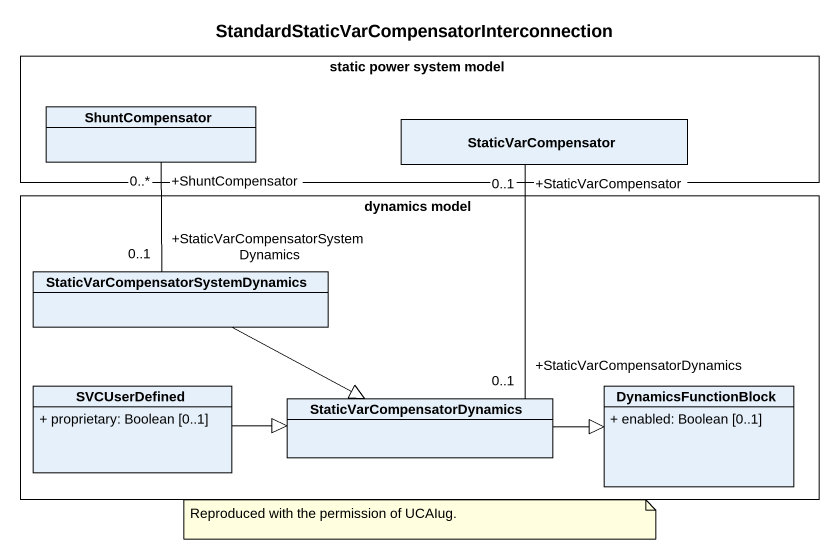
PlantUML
@startuml
title StandardStaticVarCompensatorInterconnection
hide circle
hide empty members
skinparam classAttributeIconSize 0
rectangle "static power system model" as static_power_system_model {
  class ShuntCompensator
  class StaticVarCompensator
}
rectangle "dynamics model" as dynamics_model {
  class "StaticVarCompensatorSystemDynamics" as StaticVarCompensatorSystemDy
  class SVCUserDefined {
    + proprietary: Boolean [0..1]
  }
  class StaticVarCompensatorDynamics
  class DynamicsFunctionBlock {
    + enabled: Boolean [0..1]
  }
}
StaticVarCompensatorSystemDy "+StaticVarCompensatorSystemDynamics\n0..1" -up- "+ShuntCompensator\n0..*" ShuntCompensator
StaticVarCompensatorSystemDy -right-|> StaticVarCompensatorDynamics
SVCUserDefined -right-|> StaticVarCompensatorDynamics
StaticVarCompensatorDynamics "+StaticVarCompensatorDynamics\n0..1" -up- "+StaticVarCompensator\n0..1" StaticVarCompensator
StaticVarCompensatorDynamics -right-|> DynamicsFunctionBlock
note as N1
  Reproduced with the permission of UCAIug.
end note
@enduml
